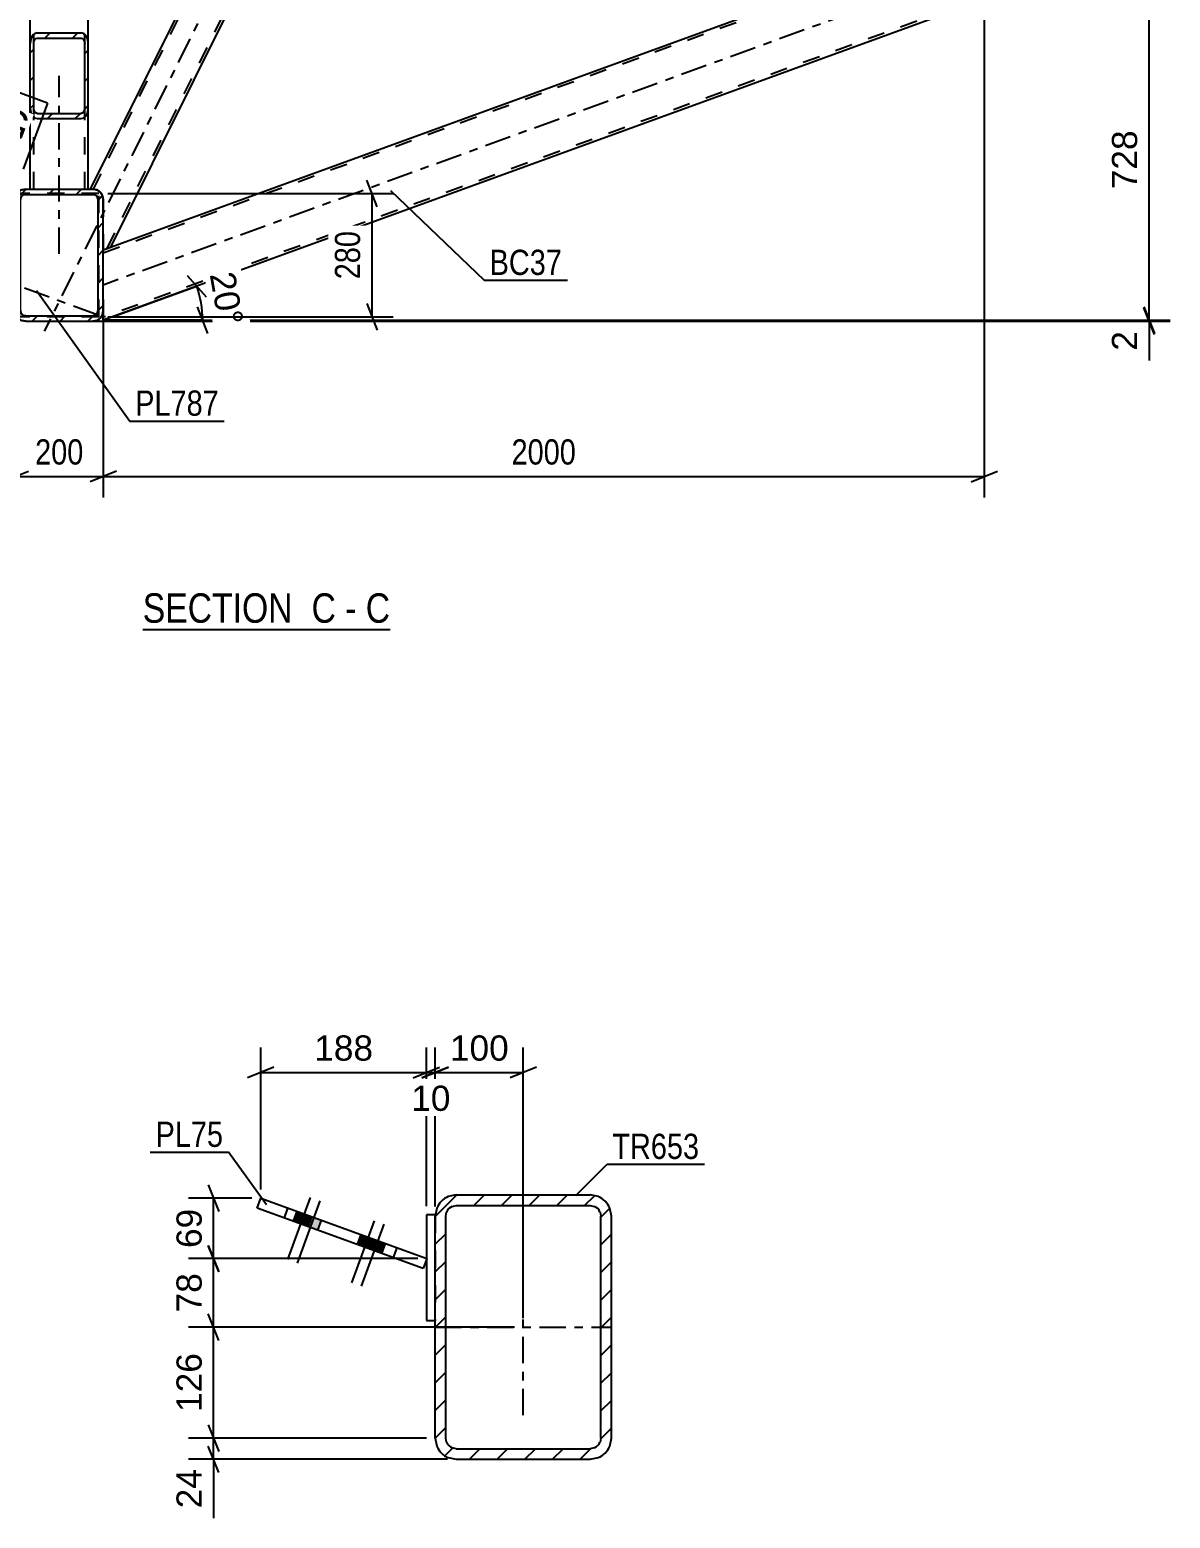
# Model space of a CAD drawing. Header units: millimetres. Extents: x 0 to 1189, y 0 to 841.
# Drawn here: x 565.9 to 695.4, y 374.2 to 543.2 of the extents above; entities that cross this region are included whole.
import ezdxf

# ---------------------------------------------------------------- set-up
doc = ezdxf.new("R2010")
doc.units = ezdxf.units.MM
doc.linetypes.add('DXK_LINE_DOT2', pattern=[3.9198, 1.9599, -1.9599])
doc.linetypes.add('DXK_LINE_DOT3', pattern=[5.9187, 2.979, -0.9799, 0.9799, -0.9799])
doc.styles.add('Arial', font='arial.ttf', dxfattribs={"height": 0.2})
doc.styles.add('Arial Narrow', font='ARIALN.TTF', dxfattribs={"height": 0.2})

# ---------------------------------------------------------------- blocks, each defined once
blk = doc.blocks.new('Unknown-348435271-12 - 11896')
at = {"color": 6, "linetype": 'Continuous'}
blk.add_line((578.73, 475.12), (606.81, 475.12), dxfattribs=at)
at = {"color": 0, "linetype": 'Continuous'}
for points in [[(596.84, 475.87), (596.84, 479.37), (578.73, 479.37), (578.73, 475.87)], [(600.66, 475.87), (600.66, 479.37), (597.89, 479.37), (597.89, 475.87)], [(602.99, 475.87), (602.99, 479.37), (601.71, 479.37), (601.71, 475.87)], [(606.81, 475.87), (606.81, 479.37), (604.04, 479.37), (604.04, 475.87)]]:
    blk.add_wipeout(points, dxfattribs=at)
at = {"color": 7, "linetype": 'Continuous', "style": 'Arial Narrow'}
for s, p in [('SECTION ', (578.73, 475.87)), ('C', (597.89, 475.87)), ('C', (604.04, 475.87)), ('-', (601.71, 475.87))]:
    blk.add_text(s, height=3.34, dxfattribs=at).set_placement(p)
blk = doc.blocks.new('Part-348435271-16384 - 16350')
at = {"color": 2, "linetype": 'Continuous'}
for p, q in [((611.92, 408.65), (610.92, 408.65)), ((610.92, 408.65), (610.92, 396.65)), ((611.92, 408.65), (611.92, 408.52)), ((610.92, 396.65), (611.92, 396.65))]:
    blk.add_line(p, q, dxfattribs=at)
at = {"color": 7, "linetype": 'DXK_LINE_DOT2'}
blk.add_line((611.92, 408.52), (611.92, 396.65), dxfattribs=at)
blk = doc.blocks.new('Bolt-348435271-16437 - 16350')
at = {"linetype": 'Continuous'}
for points in [[(597.9, 408.45), (596.21, 409.06), (595.8, 407.93), (597.49, 407.32)], [(598.99, 408.05), (597.29, 408.67), (596.88, 407.54), (598.58, 406.92)], [(605.16, 405.8), (603.47, 406.42), (603.06, 405.29), (604.75, 404.67)], [(606.25, 405.41), (604.56, 406.02), (604.15, 404.89), (605.84, 404.28)]]:
    blk.add_hatch(color=1, dxfattribs=at).paths.add_polyline_path(points)
at = {"color": 1, "linetype": 'Continuous'}
for p, q in [((597.74, 410.63), (595.17, 403.58)), ((596.21, 409.06), (595.8, 407.93)), ((598.82, 410.24), (596.26, 403.19)), ((597.29, 408.67), (596.88, 407.54)), ((597.9, 408.45), (597.49, 407.32)), ((598.99, 408.05), (598.58, 406.92)), ((605, 407.99), (602.44, 400.94)), ((606.09, 407.59), (603.52, 400.55)), ((603.47, 406.42), (603.06, 405.29)), ((604.56, 406.02), (604.15, 404.89)), ((605.16, 405.8), (604.75, 404.67)), ((606.25, 405.41), (605.84, 404.28))]:
    blk.add_line(p, q, dxfattribs=at)
blk = doc.blocks.new('Part-348435271-16405 - 16350')
at = {"linetype": 'Continuous'}
h = blk.add_hatch(dxfattribs=at)
h.set_pattern_fill('', scale=0.7, style=0, pattern_type=0)
h.set_pattern_definition([(45, (611.9225, 383.3147), (-1.57154, 1.57154), [])])
h.paths.add_polyline_path([(611.92, 408.51), (611.92, 383.31), (612.11, 382.4), (612.63, 381.62), (613.4, 381.1), (614.32, 380.91), (629.52, 380.91), (630.44, 381.1), (631.22, 381.62), (631.74, 382.4), (631.92, 383.31), (631.92, 408.51), (631.74, 409.43), (631.22, 410.21), (630.44, 410.73), (629.52, 410.91), (614.32, 410.91), (613.4, 410.73), (612.63, 410.21), (612.11, 409.43)])
h.paths.add_polyline_path([(613.47, 409.36), (613.86, 409.62), (614.32, 409.71), (629.52, 409.71), (629.98, 409.62), (630.37, 409.36), (630.63, 408.97), (630.72, 408.51), (630.72, 383.31), (630.63, 382.86), (630.37, 382.47), (629.98, 382.21), (629.52, 382.11), (614.32, 382.11), (613.86, 382.21), (613.47, 382.47), (613.21, 382.86), (613.12, 383.31), (613.12, 408.51), (613.21, 408.97)])
at = {"color": 2, "linetype": 'Continuous'}
for p, q in [((614.32, 410.91), (613.4, 410.73)), ((614.32, 410.91), (629.52, 410.91)), ((630.44, 410.73), (629.52, 410.91)), ((612.11, 409.43), (611.92, 408.51)), ((613.12, 408.51), (613.21, 408.97)), ((613.86, 409.62), (614.32, 409.71)), ((614.32, 409.71), (629.52, 409.71)), ((629.52, 409.71), (629.98, 409.62)), ((630.63, 408.97), (630.72, 408.51)), ((631.92, 408.51), (631.74, 409.43)), ((611.92, 383.31), (611.92, 408.51)), ((613.12, 383.31), (613.12, 408.51)), ((630.72, 383.31), (630.72, 408.51)), ((631.92, 383.31), (631.92, 408.51)), ((611.92, 383.31), (612.11, 382.4)), ((613.21, 382.86), (613.12, 383.31)), ((614.32, 382.11), (613.86, 382.21)), ((614.32, 382.11), (629.52, 382.11)), ((629.98, 382.21), (629.52, 382.11)), ((630.72, 383.31), (630.63, 382.86)), ((631.74, 382.4), (631.92, 383.31)), ((613.4, 381.1), (614.32, 380.91)), ((614.32, 380.91), (629.52, 380.91)), ((629.52, 380.91), (630.44, 381.1))]:
    blk.add_line(p, q, dxfattribs=at)
at = {"color": 7, "linetype": 'DXK_LINE_DOT3'}
for p, q in [((621.92, 385.91), (621.92, 405.91)), ((611.92, 395.91), (631.92, 395.91))]:
    blk.add_line(p, q, dxfattribs=at)
at = {"color": 2, "linetype": 'Continuous'}
for centre, radius, start, end in [((614.32, 408.51), 2.4, 112.5, 157.5), ((629.52, 408.51), 2.4, 22.5, 67.5), ((614.32, 408.51), 1.2, 112.5, 157.5), ((629.52, 408.51), 1.2, 22.5, 67.5), ((614.32, 383.31), 2.4, 202.5, 247.5), ((614.32, 383.31), 1.2, 202.5, 247.5), ((629.52, 383.31), 1.2, 292.5, 337.5), ((629.52, 383.31), 2.4, 292.5, 337.5)]:
    blk.add_arc(centre, radius, start, end, dxfattribs=at)
blk = doc.blocks.new('Part-348435271-16407 - 16350')
at = {"color": 2, "linetype": 'Continuous'}
for p, q in [((591.71, 409.42), (592.12, 410.55)), ((610.56, 402.56), (591.71, 409.42)), ((592.12, 410.55), (610.97, 403.69)), ((607.56, 404.93), (607.15, 403.8)), ((610.97, 403.69), (610.56, 402.56))]:
    blk.add_line(p, q, dxfattribs=at)
at = {"color": 7, "linetype": 'DXK_LINE_DOT2'}
blk.add_line((594.8, 408.3), (595.21, 409.42), dxfattribs=at)
blk = doc.blocks.new('Part-348435271-11906 - 11896')
at = {"linetype": 'Continuous'}
h = blk.add_hatch(dxfattribs=at)
h.set_pattern_fill('', scale=0.7, style=0, pattern_type=0)
h.set_pattern_definition([(45, (564.25, 511.2994), (-1.57154, 1.57154), [])])
h.paths.add_polyline_path([(564.25, 523.9), (564.25, 511.3), (564.34, 510.84), (564.6, 510.45), (564.99, 510.19), (565.45, 510.1), (573.05, 510.1), (573.51, 510.19), (573.9, 510.45), (574.16, 510.84), (574.25, 511.3), (574.25, 523.9), (574.16, 524.36), (573.9, 524.75), (573.51, 525.01), (573.05, 525.1), (565.45, 525.1), (564.99, 525.01), (564.6, 524.75), (564.34, 524.36)])
h.paths.add_polyline_path([(565.03, 524.32), (565.22, 524.45), (565.45, 524.5), (573.05, 524.5), (573.28, 524.45), (573.47, 524.32), (573.6, 524.13), (573.65, 523.9), (573.65, 511.3), (573.6, 511.07), (573.47, 510.88), (573.28, 510.75), (573.05, 510.7), (565.45, 510.7), (565.22, 510.75), (565.03, 510.88), (564.9, 511.07), (564.85, 511.3), (564.85, 523.9), (564.9, 524.13)])
at = {"color": 7, "linetype": 'DXK_LINE_DOT2'}
for p, q in [((564.25, 523.9), (564.34, 524.36)), ((564.25, 511.3), (564.25, 523.9)), ((564.9, 524.13), (564.85, 523.9)), ((564.85, 511.3), (564.85, 523.9)), ((564.99, 525.01), (565.45, 525.1)), ((565.45, 524.5), (565.22, 524.45)), ((565.45, 525.1), (573.05, 525.1)), ((565.45, 524.5), (573.05, 524.5)), ((573.05, 525.1), (573.51, 525.01)), ((573.28, 524.45), (573.05, 524.5)), ((573.65, 523.9), (573.6, 524.13)), ((573.65, 511.3), (573.65, 523.9)), ((574.16, 524.36), (574.25, 523.9)), ((574.25, 511.3), (574.25, 523.9)), ((564.34, 510.84), (564.25, 511.3)), ((564.85, 511.3), (564.9, 511.07)), ((565.22, 510.75), (565.45, 510.7)), ((565.45, 510.7), (573.05, 510.7)), ((573.05, 510.7), (573.28, 510.75)), ((573.6, 511.07), (573.65, 511.3)), ((574.25, 511.3), (574.16, 510.84)), ((565.45, 510.1), (564.99, 510.19)), ((565.45, 510.1), (573.05, 510.1)), ((573.51, 510.19), (573.05, 510.1))]:
    blk.add_line(p, q, dxfattribs=at)
at = {"color": 2, "linetype": 'Continuous'}
for p, q in [((564.34, 524.36), (564.25, 523.9)), ((564.25, 511.3), (564.25, 523.9)), ((564.85, 523.9), (564.9, 524.13)), ((564.85, 511.3), (564.85, 523.9)), ((565.45, 525.1), (564.99, 525.01)), ((565.22, 524.45), (565.45, 524.5)), ((565.45, 525.1), (573.05, 525.1)), ((565.45, 524.5), (573.05, 524.5)), ((573.51, 525.01), (573.05, 525.1)), ((573.05, 524.5), (573.28, 524.45)), ((573.6, 524.13), (573.65, 523.9)), ((573.65, 511.3), (573.65, 523.9)), ((574.25, 523.9), (574.16, 524.36)), ((574.25, 511.3), (574.25, 523.9)), ((564.25, 511.3), (564.34, 510.84)), ((564.9, 511.07), (564.85, 511.3)), ((565.45, 510.7), (565.22, 510.75)), ((565.45, 510.7), (573.05, 510.7)), ((573.28, 510.75), (573.05, 510.7)), ((573.65, 511.3), (573.6, 511.07)), ((574.16, 510.84), (574.25, 511.3)), ((564.99, 510.19), (565.45, 510.1)), ((565.45, 510.1), (573.05, 510.1)), ((573.05, 510.1), (573.51, 510.19))]:
    blk.add_line(p, q, dxfattribs=at)
at = {"color": 7, "linetype": 'DXK_LINE_DOT3'}
blk.add_line((569.25, 517.6), (569.25, 517.6), dxfattribs=at)
at = {"color": 7, "linetype": 'DXK_LINE_DOT2'}
for centre, radius, start, end in [((565.45, 523.9), 1.2, 112.5, 157.5), ((565.45, 523.9), 0.6, 112.5, 157.5), ((573.05, 523.9), 0.6, 22.5, 67.5), ((573.05, 523.9), 1.2, 22.5, 67.5), ((565.45, 511.3), 1.2, 202.5, 247.5), ((565.45, 511.3), 0.6, 202.5, 247.5), ((573.05, 511.3), 0.6, 292.5, 337.5), ((573.05, 511.3), 1.2, 292.5, 337.5)]:
    blk.add_arc(centre, radius, start, end, dxfattribs=at)
at = {"color": 2, "linetype": 'Continuous'}
for centre, radius, start, end in [((565.45, 523.9), 1.2, 112.5, 157.5), ((565.45, 523.9), 0.6, 112.5, 157.5), ((573.05, 523.9), 0.6, 22.5, 67.5), ((573.05, 523.9), 1.2, 22.5, 67.5), ((565.45, 511.3), 1.2, 202.5, 247.5), ((565.45, 511.3), 0.6, 202.5, 247.5), ((573.05, 511.3), 0.6, 292.5, 337.5), ((573.05, 511.3), 1.2, 292.5, 337.5)]:
    blk.add_arc(centre, radius, start, end, dxfattribs=at)
blk = doc.blocks.new('Part-348435271-11908 - 11896')
at = {"linetype": 'Continuous'}
h = blk.add_hatch(dxfattribs=at)
h.set_pattern_fill('', scale=0.7, style=0, pattern_type=0)
h.set_pattern_definition([(45, (565.95, 534.28), (-1.57154, 1.57154), [])])
h.paths.add_polyline_path([(565.95, 541.64), (565.95, 534.28), (566.01, 533.83), (566.18, 533.45), (566.44, 533.19), (566.75, 533.1), (571.75, 533.1), (572.06, 533.19), (572.32, 533.45), (572.49, 533.83), (572.55, 534.28), (572.55, 541.64), (572.49, 542.1), (572.32, 542.48), (572.06, 542.73), (571.75, 542.82), (566.75, 542.82), (566.44, 542.73), (566.18, 542.48), (566.01, 542.1)])
h.paths.add_polyline_path([(566.47, 542.06), (566.6, 542.19), (566.75, 542.23), (571.75, 542.23), (571.9, 542.19), (572.03, 542.06), (572.12, 541.87), (572.15, 541.64), (572.15, 534.28), (572.12, 534.05), (572.03, 533.86), (571.9, 533.74), (571.75, 533.69), (566.75, 533.69), (566.6, 533.74), (566.47, 533.86), (566.38, 534.05), (566.35, 534.28), (566.35, 541.64), (566.38, 541.87)])
at = {"color": 2, "linetype": 'Continuous'}
for p, q in [((566.75, 542.82), (566.44, 542.73)), ((566.75, 542.82), (571.75, 542.82)), ((572.06, 542.73), (571.75, 542.82)), ((566.01, 542.1), (565.95, 541.64)), ((565.95, 534.28), (565.95, 541.64)), ((566.35, 541.64), (566.38, 541.87)), ((566.35, 534.28), (566.35, 541.64)), ((566.6, 542.19), (566.75, 542.23)), ((566.75, 542.23), (571.75, 542.23)), ((571.75, 542.23), (571.9, 542.19)), ((572.12, 541.87), (572.15, 541.64)), ((572.15, 534.28), (572.15, 541.64)), ((572.55, 541.64), (572.49, 542.1)), ((572.55, 534.28), (572.55, 541.64)), ((565.95, 525.1), (565.95, 534.28)), ((565.95, 534.28), (566.01, 533.83)), ((566.38, 534.05), (566.35, 534.28)), ((572.15, 534.28), (572.12, 534.05)), ((572.49, 533.83), (572.55, 534.28)), ((572.55, 525.1), (572.55, 534.28)), ((566.44, 533.19), (566.75, 533.1)), ((566.75, 533.69), (566.6, 533.74)), ((566.75, 533.69), (571.75, 533.69)), ((566.75, 533.1), (571.75, 533.1)), ((571.9, 533.74), (571.75, 533.69)), ((571.75, 533.1), (572.06, 533.19))]:
    blk.add_line(p, q, dxfattribs=at)
at = {"color": 7, "linetype": 'DXK_LINE_DOT2'}
for p, q in [((565.95, 534.28), (565.95, 541.64)), ((566.35, 525.1), (566.35, 541.64)), ((572.15, 525.1), (572.15, 541.64)), ((572.55, 534.28), (572.55, 541.64)), ((565.95, 525.1), (572.55, 525.1))]:
    blk.add_line(p, q, dxfattribs=at)
at = {"color": 7, "linetype": 'DXK_LINE_DOT3'}
blk.add_line((569.25, 517.76), (569.25, 537.96), dxfattribs=at)
at = {"color": 2, "linetype": 'Continuous'}
for centre, radius, start, end in [((567.06, 541.85), 1.07, 124.7692, 166.8817), ((571.44, 541.85), 1.07, 13.1183, 55.2308), ((566.9, 541.75), 0.536, 124.7692, 166.8817), ((571.6, 541.75), 0.536, 13.1183, 55.2308), ((566.9, 534.18), 0.536, 193.1183, 235.2308), ((571.6, 534.18), 0.536, 304.7692, 346.8817), ((567.06, 534.07), 1.07, 193.1183, 235.2308), ((571.44, 534.07), 1.07, 304.7692, 346.8817)]:
    blk.add_arc(centre, radius, start, end, dxfattribs=at)
blk = doc.blocks.new('Part-348435271-11911 - 11896')
at = {"color": 7, "linetype": 'DXK_LINE_DOT2'}
for p, q in [((572.55, 669.6), (565.95, 669.6)), ((565.95, 648.56), (565.95, 669.6)), ((566.35, 525.1), (566.35, 669.6)), ((572.15, 525.1), (572.15, 669.6)), ((572.55, 648.56), (572.55, 669.6)), ((565.95, 525.1), (565.95, 541.64)), ((572.55, 525.1), (572.55, 541.64)), ((565.95, 525.1), (572.55, 525.1))]:
    blk.add_line(p, q, dxfattribs=at)
at = {"color": 2, "linetype": 'Continuous'}
for p, q in [((565.95, 541.64), (565.95, 648.56)), ((572.55, 541.64), (572.55, 648.56))]:
    blk.add_line(p, q, dxfattribs=at)
blk = doc.blocks.new('Part-348435271-11913 - 11896')
at = {"color": 2, "linetype": 'Continuous'}
for p, q in [((574.25, 518.2), (666.75, 551.87)), ((667.5, 551.34), (666.75, 551.87)), ((674.25, 546.62), (670.2, 549.45)), ((674.25, 546.62), (574.25, 510.22)), ((574.25, 510.61), (574.25, 511.3)), ((574.25, 510.27), (574.25, 510.61)), ((574.25, 510.22), (574.25, 510.27))]:
    blk.add_line(p, q, dxfattribs=at)
at = {"color": 7, "linetype": 'DXK_LINE_DOT2'}
for p, q in [((574.25, 517.88), (667.05, 551.66)), ((667.05, 551.66), (667.07, 551.64)), ((670.2, 549.45), (667.5, 551.34)), ((673.95, 546.83), (574.25, 510.54)), ((574.25, 511.3), (574.25, 518.2)), ((574.25, 517.86), (574.25, 517.88)), ((574.25, 510.41), (574.25, 510.61))]:
    blk.add_line(p, q, dxfattribs=at)
at = {"color": 7, "linetype": 'DXK_LINE_DOT3'}
blk.add_line((670.5, 549.24), (574.25, 514.21), dxfattribs=at)
blk = doc.blocks.new('Part-348435271-11916 - 11896')
at = {"color": 7, "linetype": 'DXK_LINE_DOT3'}
blk.add_line((573.65, 510.79), (542.04, 522.29), dxfattribs=at)
at = {"color": 7, "linetype": 'DXK_LINE_DOT2'}
for p, q in [((550.15, 515.35), (552.72, 522.4)), ((564.25, 517.88), (552.62, 522.12)), ((557.42, 520.69), (553.42, 522.14)), ((564.25, 511.3), (564.25, 518.2)), ((564.25, 517.86), (564.25, 517.88)), ((564.25, 510.54), (550.26, 515.63)), ((554.85, 513.64), (550.86, 515.09)), ((564.25, 510.54), (564.25, 510.86))]:
    blk.add_line(p, q, dxfattribs=at)
at = {"color": 2, "linetype": 'Continuous'}
for p, q in [((553.42, 522.14), (552.72, 522.4)), ((564.25, 518.2), (557.42, 520.69)), ((550.86, 515.09), (550.15, 515.35)), ((564.25, 510.22), (554.85, 513.64)), ((564.25, 510.22), (564.25, 511.3))]:
    blk.add_line(p, q, dxfattribs=at)
blk = doc.blocks.new('Part-348435271-11917 - 11896')
at = {"color": 7, "linetype": 'DXK_LINE_DOT3'}
blk.add_line((671.21, 716.95), (567.55, 508.98), dxfattribs=at)
at = {"color": 7, "linetype": 'DXK_LINE_DOT2'}
for p, q in [((573.12, 525.09), (665.07, 709.55)), ((574.68, 518.36), (666.75, 703.06)), ((573.05, 525.1), (572.79, 525.1)), ((573.42, 525.02), (573.05, 525.1)), ((573.42, 525.02), (573.51, 525.01)), ((573.51, 525.01), (573.42, 525.02)), ((573.42, 525.02), (573.51, 525.01)), ((573.51, 525.01), (573.42, 525.02)), ((574.16, 524.36), (574.25, 523.9)), ((574.25, 523.9), (574.16, 524.36)), ((574.16, 524.36), (574.25, 523.9)), ((574.25, 523.9), (574.16, 524.36)), ((574.25, 523.9), (574.25, 518.2)), ((574.25, 518.2), (574.27, 518.21)), ((574.25, 518.2), (574.27, 518.21)), ((574.27, 518.21), (574.25, 518.2)), ((574.25, 518.2), (574.27, 518.21)), ((574.27, 518.21), (575.09, 518.51))]:
    blk.add_line(p, q, dxfattribs=at)
at = {"color": 2, "linetype": 'Continuous'}
for p, q in [((572.79, 525.1), (616.93, 613.66)), ((575.09, 518.51), (620.35, 609.3))]:
    blk.add_line(p, q, dxfattribs=at)
at = {"color": 7, "linetype": 'DXK_LINE_DOT2'}
blk.add_arc((573.05, 523.9), 1.2, 22.5, 67.5, dxfattribs=at)
blk.add_arc((573.05, 523.9), 1.2, 22.5, 67.5, dxfattribs=at)
blk.add_arc((573.05, 523.9), 1.2, 22.5, 67.5, dxfattribs=at)
blk.add_arc((573.05, 523.9), 1.2, 22.5, 67.5, dxfattribs=at)
blk = doc.blocks.new('Part-348435271-23889 - 11896')
at = {"color": 7, "linetype": 'DXK_LINE_DOT2'}
for p, q in [((564.75, 510.6), (564.75, 524.6)), ((573.75, 524.6), (564.75, 524.6)), ((573.75, 510.6), (573.75, 524.6)), ((573.75, 510.6), (564.75, 510.6))]:
    blk.add_line(p, q, dxfattribs=at)
blk = doc.blocks.new('StraightDimension-348435271-17139 - 16350')
at = {"color": 7, "linetype": 'Continuous'}
for p, q in [((592.12, 411.55), (592.12, 427.66)), ((610.92, 409.65), (610.92, 427.66)), ((593.62, 425.41), (590.62, 424.21)), ((592.12, 424.81), (610.92, 424.81)), ((609.42, 424.21), (612.42, 425.41))]:
    blk.add_line(p, q, dxfattribs=at)
at = {"color": 0}
blk.add_wipeout([(605.46, 425.56), (605.46, 429.76), (597.59, 429.76), (597.59, 425.56)], dxfattribs=at)
at = {"color": 3, "style": 'Arial'}
blk.add_text('188', height=2.865, dxfattribs=at).set_placement((598.19, 426.16))
blk = doc.blocks.new('StraightDimension-348435271-16924 - 16350')
at = {"color": 7, "linetype": 'Continuous'}
for p, q in [((586.17, 412.05), (587.37, 409.05)), ((591.12, 410.55), (583.92, 410.55)), ((586.77, 403.69), (586.77, 410.55)), ((587.37, 402.19), (586.17, 405.19)), ((609.97, 403.69), (583.92, 403.69))]:
    blk.add_line(p, q, dxfattribs=at)
at = {"color": 0}
blk.add_wipeout([(586.02, 409.94), (581.82, 409.94), (581.82, 404.29), (586.02, 404.29)], dxfattribs=at)
at = {"color": 3, "style": 'Arial'}
blk.add_text('69', height=2.865, rotation=90.0002, dxfattribs=at).set_placement((585.42, 404.89))
blk = doc.blocks.new('StraightDimension-348435271-16925 - 16350')
at = {"color": 7, "linetype": 'Continuous'}
for p, q in [((586.17, 405.19), (587.37, 402.19)), ((609.97, 403.69), (583.92, 403.69)), ((586.77, 395.91), (586.77, 403.69)), ((587.37, 394.41), (586.17, 397.41)), ((620.92, 395.91), (583.92, 395.91))]:
    blk.add_line(p, q, dxfattribs=at)
at = {"color": 0}
blk.add_wipeout([(586.02, 402.62), (581.82, 402.62), (581.82, 396.98), (586.02, 396.98)], dxfattribs=at)
at = {"color": 3, "style": 'Arial'}
blk.add_text('78', height=2.865, rotation=90.0002, dxfattribs=at).set_placement((585.42, 397.58))
blk = doc.blocks.new('StraightDimension-348435271-16926 - 16350')
at = {"color": 7, "linetype": 'Continuous'}
for p, q in [((587.37, 394.41), (586.17, 397.41)), ((620.92, 395.91), (583.92, 395.91)), ((586.77, 383.31), (586.77, 395.91)), ((586.17, 384.81), (587.37, 381.81)), ((610.92, 383.31), (583.92, 383.31))]:
    blk.add_line(p, q, dxfattribs=at)
at = {"color": 0}
blk.add_wipeout([(586.02, 393.55), (581.82, 393.55), (581.82, 385.68), (586.02, 385.68)], dxfattribs=at)
at = {"color": 3, "style": 'Arial'}
blk.add_text('126', height=2.865, rotation=90.0002, dxfattribs=at).set_placement((585.42, 386.28))
blk = doc.blocks.new('StraightDimension-348435271-16927 - 16350')
at = {"color": 7, "linetype": 'Continuous'}
for p, q in [((586.17, 384.81), (587.37, 381.81)), ((610.92, 383.31), (583.92, 383.31)), ((587.37, 379.41), (586.17, 382.41)), ((586.77, 380.91), (586.77, 383.31)), ((613.32, 380.91), (583.92, 380.91))]:
    blk.add_line(p, q, dxfattribs=at)
at = {"color": 0}
blk.add_wipeout([(586.02, 380.39), (581.82, 380.39), (581.82, 374.74), (586.02, 374.74)], dxfattribs=at)
at = {"color": 7, "linetype": 'Continuous'}
blk.add_line((586.77, 380.91), (586.77, 374.22), dxfattribs=at)
blk.add_line((586.77, 380.91), (586.77, 374.22), dxfattribs=at)
at = {"color": 3, "style": 'Arial'}
blk.add_text('24', height=2.865, rotation=90.0002, dxfattribs=at).set_placement((585.42, 375.34))
blk = doc.blocks.new('StraightDimension-348435271-17137 - 16350')
at = {"color": 7, "linetype": 'Continuous'}
for p, q in [((611.92, 409.59), (611.92, 427.66)), ((621.92, 396.91), (621.92, 427.66)), ((610.42, 424.21), (613.42, 425.41)), ((611.92, 424.81), (621.92, 424.81)), ((623.42, 425.41), (620.42, 424.21))]:
    blk.add_line(p, q, dxfattribs=at)
at = {"color": 0}
blk.add_wipeout([(620.86, 425.56), (620.86, 429.76), (612.99, 429.76), (612.99, 425.56)], dxfattribs=at)
at = {"color": 3, "style": 'Arial'}
blk.add_text('100', height=2.865, dxfattribs=at).set_placement((613.59, 426.16))
blk = doc.blocks.new('StraightDimension-348435271-17138 - 16350')
at = {"color": 7, "linetype": 'Continuous'}
for p, q in [((610.92, 409.65), (610.92, 427.21)), ((611.92, 409.59), (611.92, 427.21)), ((609.42, 424.21), (612.42, 425.41)), ((613.42, 425.41), (610.42, 424.21)), ((610.92, 424.81), (611.92, 424.81))]:
    blk.add_line(p, q, dxfattribs=at)
at = {"color": 0}
blk.add_wipeout([(614.25, 419.86), (614.25, 424.06), (608.6, 424.06), (608.6, 419.86)], dxfattribs=at)
at = {"color": 3, "style": 'Arial'}
blk.add_text('10', height=2.865, dxfattribs=at).set_placement((609.2, 420.46))
blk = doc.blocks.new('StraightDimension-348435271-15463 - 11896')
at = {"color": 7, "linetype": 'Continuous'}
for p, q in [((674.25, 545.62), (674.25, 490.08)), ((574.25, 512.55), (574.25, 490.08)), ((575.75, 493.08), (572.75, 491.88)), ((574.25, 492.48), (674.25, 492.48)), ((672.75, 491.88), (675.75, 493.08))]:
    blk.add_line(p, q, dxfattribs=at)
at = {"color": 0}
blk.add_wipeout([(628.51, 493.23), (628.51, 497.43), (619.99, 497.43), (619.99, 493.23)], dxfattribs=at)
at = {"color": 3, "style": 'Arial Narrow'}
blk.add_text('2000', height=2.863, dxfattribs=at).set_placement((620.59, 493.83))
blk = doc.blocks.new('StraightDimension-348435271-15464 - 11896')
at = {"color": 7, "linetype": 'Continuous'}
for p, q in [((564.25, 512.55), (564.25, 490.08)), ((574.25, 512.55), (574.25, 490.08)), ((562.75, 491.88), (565.75, 493.08)), ((564.25, 492.48), (574.25, 492.48)), ((575.75, 493.08), (572.75, 491.88))]:
    blk.add_line(p, q, dxfattribs=at)
at = {"color": 0}
blk.add_wipeout([(572.59, 493.23), (572.59, 497.43), (565.91, 497.43), (565.91, 493.23)], dxfattribs=at)
at = {"color": 3, "style": 'Arial Narrow'}
blk.add_text('200', height=2.863, dxfattribs=at).set_placement((566.51, 493.83))
blk = doc.blocks.new('StraightDimension-348435271-15837 - 11896')
at = {"color": 7, "linetype": 'Continuous'}
for p, q in [((693.55, 545.12), (692.35, 548.12)), ((675.25, 546.62), (695.35, 546.62)), ((692.95, 510.22), (692.95, 546.62)), ((692.35, 511.72), (693.55, 508.72)), ((575.25, 510.22), (695.35, 510.22))]:
    blk.add_line(p, q, dxfattribs=at)
at = {"color": 0}
blk.add_wipeout([(692.2, 532.35), (688, 532.35), (688, 524.48), (692.2, 524.48)], dxfattribs=at)
at = {"color": 3, "style": 'Arial'}
blk.add_text('728', height=2.865, rotation=90.0002, dxfattribs=at).set_placement((691.6, 525.08))
blk = doc.blocks.new('StraightDimension-348435271-15838 - 11896')
at = {"color": 7, "linetype": 'Continuous'}
for p, q in [((692.35, 511.72), (693.55, 508.72)), ((693.55, 508.6), (692.35, 511.6)), ((573.08, 510.1), (695.35, 510.1)), ((575.25, 510.22), (695.35, 510.22)), ((692.95, 510.1), (692.95, 510.22))]:
    blk.add_line(p, q, dxfattribs=at)
at = {"color": 0}
blk.add_wipeout([(692.2, 509.57), (688, 509.57), (688, 506.15), (692.2, 506.15)], dxfattribs=at)
at = {"color": 7, "linetype": 'Continuous'}
blk.add_line((692.95, 510.1), (692.95, 505.63), dxfattribs=at)
blk.add_line((692.95, 510.1), (692.95, 505.63), dxfattribs=at)
at = {"color": 3, "style": 'Arial'}
blk.add_text('2', height=2.87, rotation=90.0002, dxfattribs=at).set_placement((691.6, 506.75))
blk = doc.blocks.new('AngleDimension-348435271-15940 - 11896')
at = {"color": 7, "linetype": 'Continuous'}
for p, q in [((584.85, 514.08), (574.25, 510.22)), ((575.19, 510.56), (584.85, 514.08)), ((583.78, 515.28), (585.93, 512.87)), ((586.13, 508.72), (584.93, 511.72)), ((585.53, 510.22), (574.25, 510.22))]:
    blk.add_line(p, q, dxfattribs=at)
blk.add_arc((574.25, 510.22), 11.28, 0, 20, dxfattribs=at)
at = {"color": 0}
blk.add_wipeout([(586.88, 508.77), (591.01, 509.5), (589.76, 516.63), (585.62, 515.9)], dxfattribs=at)
at = {"color": 3, "style": 'Arial'}
blk.add_text('20°', height=2.865, rotation=-80.0021, dxfattribs=at).set_placement((586.32, 515.42))
blk = doc.blocks.new('StraightDimension-348435271-26004 - 11896')
at = {"color": 7, "linetype": 'Continuous'}
for p, q in [((605.35, 523.1), (604.15, 526.1)), ((574.75, 524.6), (607.15, 524.6)), ((604.75, 510.6), (604.75, 524.6)), ((604.15, 512.1), (605.35, 509.1)), ((574.75, 510.6), (607.15, 510.6))]:
    blk.add_line(p, q, dxfattribs=at)
at = {"color": 0}
blk.add_wipeout([(604, 520.94), (599.8, 520.94), (599.8, 514.26), (604, 514.26)], dxfattribs=at)
at = {"color": 3, "style": 'Arial Narrow'}
blk.add_text('280', height=2.863, rotation=90.0002, dxfattribs=at).set_placement((603.4, 514.86))
blk = doc.blocks.new('Mark-348435271-17220 - 16350')
at = {"color": 0}
blk.add_wipeout([(587.85, 416.37), (587.85, 419.37), (580.18, 419.37), (580.18, 416.37)], dxfattribs=at)
blk.add_wipeout([(587.85, 416.37), (587.85, 419.37), (580.18, 419.37), (580.18, 416.37)], dxfattribs=at)
at = {"color": 30, "linetype": 'Continuous'}
for p in [(579.58, 415.77), (592.79, 409.78)]:
    blk.add_line(p, (588.45, 415.77), dxfattribs=at)
at = {"color": 3, "style": 'Arial Narrow'}
blk.add_text('PL75', height=2.863, dxfattribs=at).set_placement((580.18, 416.37))
blk = doc.blocks.new('Mark-348435271-17226 - 16350')
at = {"color": 0}
blk.add_wipeout([(641.89, 415), (641.89, 418), (632.03, 418), (632.03, 415)], dxfattribs=at)
blk.add_wipeout([(641.89, 415), (641.89, 418), (632.03, 418), (632.03, 415)], dxfattribs=at)
at = {"color": 30, "linetype": 'Continuous'}
for p, q in [((627.89, 410.87), (631.43, 414.4)), ((631.43, 414.4), (642.49, 414.4))]:
    blk.add_line(p, q, dxfattribs=at)
at = {"color": 3, "style": 'Arial Narrow'}
blk.add_text('TR653', height=2.863, dxfattribs=at).set_placement((632.03, 415))
blk = doc.blocks.new('Mark-348435271-14989 - 11896')
at = {"color": 0}
blk.add_wipeout([(626.33, 515.35), (626.33, 518.35), (618.1, 518.35), (618.1, 515.35)], dxfattribs=at)
blk.add_wipeout([(626.33, 515.35), (626.33, 518.35), (618.1, 518.35), (618.1, 515.35)], dxfattribs=at)
at = {"color": 30, "linetype": 'Continuous'}
for p, q in [((606.86, 524.93), (617.5, 514.75)), ((617.5, 514.75), (626.93, 514.75))]:
    blk.add_line(p, q, dxfattribs=at)
at = {"color": 3, "style": 'Arial Narrow'}
blk.add_text('BC37', height=2.863, dxfattribs=at).set_placement((618.1, 515.35))
blk = doc.blocks.new('Mark-348435271-23925 - 11896')
at = {"color": 0}
blk.add_wipeout([(587.38, 499.37), (587.38, 502.37), (577.87, 502.37), (577.87, 499.37)], dxfattribs=at)
blk.add_wipeout([(587.38, 499.37), (587.38, 502.37), (577.87, 502.37), (577.87, 499.37)], dxfattribs=at)
at = {"color": 30, "linetype": 'Continuous'}
for p, q in [((566.67, 513.57), (577.27, 498.77)), ((577.27, 498.77), (587.98, 498.77))]:
    blk.add_line(p, q, dxfattribs=at)
at = {"color": 3, "style": 'Arial Narrow'}
blk.add_text('PL787', height=2.863, dxfattribs=at).set_placement((577.87, 499.37))
blk = doc.blocks.new('SectionMark-348435271-17877 - 11896')
at = {"linetype": 'Continuous'}
blk.add_hatch(color=6, dxfattribs=at).paths.add_polyline_path([(544.05, 485.43), (543.62, 484.25), (541.28, 485.11)])
at = {"color": 6, "linetype": 'Continuous'}
for p, q in [((560.39, 537.61), (563.16, 537.93)), ((541.28, 485.11), (544.05, 485.43)), ((543.2, 483.08), (541.28, 485.11)), ((544.05, 485.43), (543.2, 483.08))]:
    blk.add_line(p, q, dxfattribs=at)
at = {"color": 0, "linetype": 'Continuous'}
for points in [[(565.17, 530.28), (566.36, 533.57), (562.95, 534.81), (561.76, 531.52)], [(548.45, 484.36), (549.65, 487.65), (546.24, 488.89), (545.04, 485.6)]]:
    blk.add_wipeout(points, dxfattribs=at)
at = {"linetype": 'Continuous'}
blk.add_hatch(color=6, dxfattribs=at).paths.add_polyline_path([(562.73, 536.75), (562.31, 535.58), (560.39, 537.61)])
at = {"color": 6, "linetype": 'Continuous'}
for p, q in [((567.9, 534.87), (560.39, 537.61)), ((560.39, 537.61), (562.31, 535.58)), ((562.31, 535.58), (563.16, 537.93)), ((567.9, 534.87), (565.17, 527.36)), ((548.79, 482.37), (551.53, 489.89)), ((548.79, 482.37), (541.28, 485.11))]:
    blk.add_line(p, q, dxfattribs=at)
at = {"color": 3, "linetype": 'Continuous', "style": 'Arial'}
for p in [(561.76, 531.52), (545.04, 485.6)]:
    blk.add_text('G', height=3.34, rotation=-20.002, dxfattribs=at).set_placement(p)

msp = doc.modelspace()

# ---------------------------------------------------------------- block references
for name in ['Part-348435271-11917 - 11896', 'Part-348435271-11911 - 11896', 'Part-348435271-11913 - 11896', 'Part-348435271-11908 - 11896', 'Part-348435271-11906 - 11896', 'Part-348435271-23889 - 11896', 'Part-348435271-11916 - 11896', 'Unknown-348435271-12 - 11896', 'Bolt-348435271-16437 - 16350', 'Part-348435271-16405 - 16350', 'Part-348435271-16407 - 16350', 'Part-348435271-16384 - 16350']:
    msp.add_blockref(name, (0, 0))

# ---------------------------------------------------------------- next in the draw order: block references
for name in ['StraightDimension-348435271-15463 - 11896', 'StraightDimension-348435271-17139 - 16350', 'Mark-348435271-17226 - 16350']:
    msp.add_blockref(name, (0, 0))

# ---------------------------------------------------------------- next in the draw order: block references
for name in ['StraightDimension-348435271-15464 - 11896', 'StraightDimension-348435271-16924 - 16350']:
    msp.add_blockref(name, (0, 0))

# ---------------------------------------------------------------- next in the draw order: block references
for name in ['StraightDimension-348435271-15837 - 11896', 'Mark-348435271-17220 - 16350', 'StraightDimension-348435271-16925 - 16350']:
    msp.add_blockref(name, (0, 0))

# ---------------------------------------------------------------- next in the draw order: block references
for name in ['StraightDimension-348435271-15838 - 11896', 'StraightDimension-348435271-16926 - 16350']:
    msp.add_blockref(name, (0, 0))

# ---------------------------------------------------------------- next in the draw order: block references
for name in ['AngleDimension-348435271-15940 - 11896', 'StraightDimension-348435271-17137 - 16350', 'StraightDimension-348435271-16927 - 16350']:
    msp.add_blockref(name, (0, 0))

# ---------------------------------------------------------------- next in the draw order: block references
for name in ['StraightDimension-348435271-26004 - 11896', 'StraightDimension-348435271-17138 - 16350']:
    msp.add_blockref(name, (0, 0))

# ---------------------------------------------------------------- next in the draw order: block references
for name in ['Mark-348435271-14989 - 11896', 'Mark-348435271-23925 - 11896']:
    msp.add_blockref(name, (0, 0))

# ---------------------------------------------------------------- next in the draw order: block references
msp.add_blockref('SectionMark-348435271-17877 - 11896', (0, 0))

doc.saveas('drawing.dxf')
